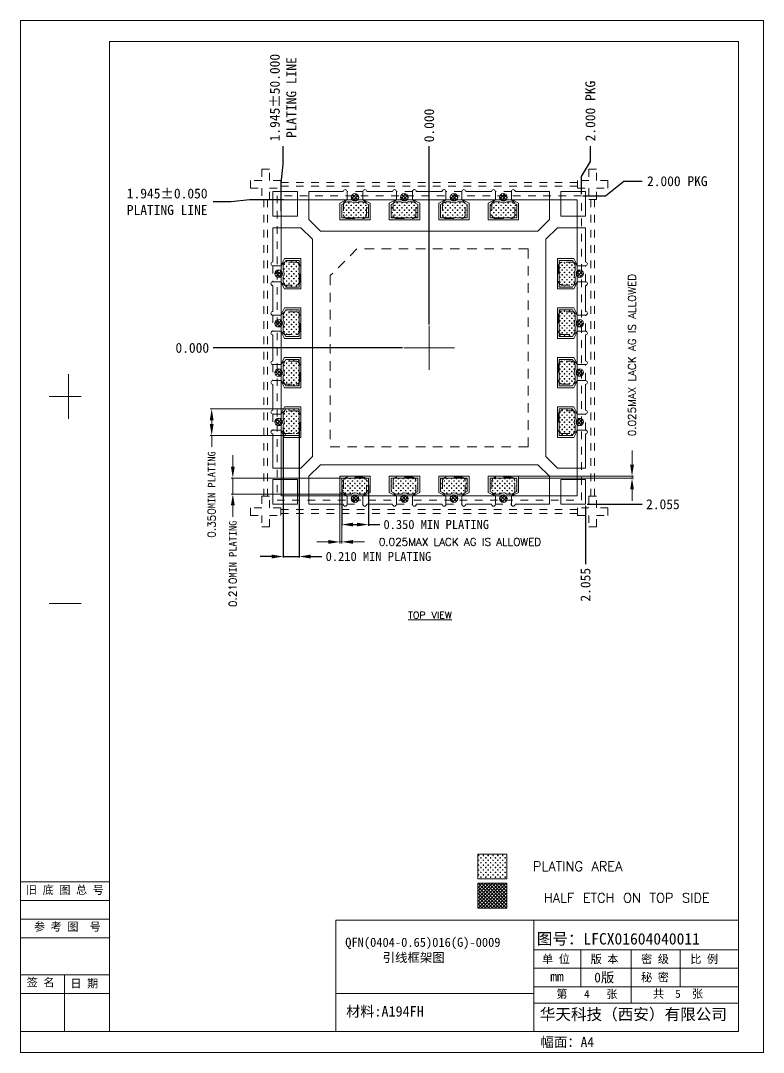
# Model space of a CAD drawing. Header units: millimetres. Extents: x 1670 to 1951, y 501 to 745.
# Drawn here: x 1891.72 to 1901.49, y 721.79 to 735.35 of the extents above; entities that cross this region are included whole.
import ezdxf
from ezdxf.enums import TextEntityAlignment as Align

# ---------------------------------------------------------------- set-up
doc = ezdxf.new("R2010")
doc.units = ezdxf.units.MM
for name, pattern in [('CENTER', [2, 1.25, -0.25, 0.25, -0.25]), ('DASHED', [0.75, 0.5, -0.25]), ('HIDDEN', [0.375, 0.25, -0.125])]:
    doc.linetypes.add(name, pattern=pattern)
doc.layers.get('Defpoints').update_dxf_attribs({"lineweight": 18})
for name, color, linetype, lineweight in [('1', 7, 'Continuous', 18), ('1D', 4, 'Continuous', 18), ('DIM', 4, 'Continuous', 18), ('Pkg', 2, 'DASHED', 9)]:
    doc.layers.add(name, color=color, linetype=linetype, lineweight=lineweight)
for name, color, linetype in [('HALF ETCH ON TOP SIDE', 6, 'Continuous'), ('PLATING', 3, 'Continuous'), ('中心线', 1, 'CENTER'), ('标注', 4, 'Continuous'), ('標注', 4, 'Continuous')]:
    doc.layers.add(name, color=color, linetype=linetype)
doc.styles.add('SIMPLEX', font='simplex.shx', dxfattribs={"bigfont": 'gbcbig.shx'})
doc.styles.get("Standard").update_dxf_attribs({"font": 'txt', "bigfont": 'gbcbig.shx'})
doc.styles.add('宋体', font='')
doc.styles.get('宋体').set_extended_font_data('宋体')
doc.dimstyles.new('3D', dxfattribs={"dimtxt": 0.075, "dimasz": 0.05, "dimexe": 0.02, "dimexo": 0.02, "dimgap": 0.02, "dimtad": 0, "dimdec": 3, "dimzin": 1, "dimdsep": 46, "dimtxsty": 'SIMPLEX', "dimcen": 0.05, "dimclrd": 256, "dimclre": 256, "dimclrt": 256, "dimadec": 0, "dimazin": 1, "dimtm": 1.25, "dimtfac": 1, "dimtdec": 3, "dimtofl": 0, "dimtmove": 0, "dimatfit": 3, "dimfxl": 1, "dimtolj": 1, "dimtzin": 0, "dimlwd": -1, "dimlwe": -1, "dimarcsym": 0})
doc.dimstyles.new('ISO-25', dxfattribs={"dimtxt": 2.5, "dimasz": 2.5, "dimexe": 1.25, "dimexo": 0.625, "dimtad": 1, "dimtxsty": 'Standard', "dimcen": 2.5, "dimadec": 0, "dimazin": 0, "dimtfac": 1, "dimtmove": 0, "dimatfit": 3, "dimfxl": 1, "dimarcsym": 0})
doc.dimstyles.new('tapp', dxfattribs={"dimtxt": 1.15, "dimasz": 1.75, "dimexe": 0.5, "dimexo": 0.5, "dimgap": 0.2, "dimtad": 0, "dimdec": 3, "dimzin": 0, "dimdsep": 46, "dimtxsty": 'SIMPLEX', "dimcen": 0, "dimdle": 3.5, "dimclrd": 256, "dimclre": 256, "dimclrt": 256, "dimazin": 0, "dimtfac": 0.6, "dimtdec": 3, "dimtofl": 0, "dimtmove": 0, "dimatfit": 3, "dimfxl": 1, "dimtolj": 1, "dimtzin": 0, "dimarcsym": 0})

# ---------------------------------------------------------------- blocks, each defined once
blk = doc.blocks.new('*D157')
at = {"layer": 'Defpoints', "color": 0, "transparency": 16777216}
for p in [(1899.893, 733.235), (1899.094, 733.045), (1897.094, 731.045)]:
    blk.add_point(p, dxfattribs=at)
at = {"layer": '标注', "lineweight": -2, "transparency": 16777216}
for p, q in [((1899.413, 733.045), (1899.653, 733.235)), ((1899.653, 733.235), (1899.893, 733.235)), ((1899.114, 733.045), (1899.413, 733.045))]:
    blk.add_line(p, q, dxfattribs=at)
at = {"layer": '标注', "lineweight": 5, "transparency": 16777216, "insert": (1900.355, 733.235), "char_height": 0.13, "attachment_point": 5, "style": '宋体'}
blk.add_mtext('\\A1;2.000 PKG', dxfattribs=at)
blk = doc.blocks.new('*D158')
at = {"layer": 'Defpoints', "color": 0, "transparency": 16777216}
for p in [(1897.094, 733.695), (1897.094, 731.334), (1897.094, 731.334)]:
    blk.add_point(p, dxfattribs=at)
at = {"layer": '标注', "lineweight": -2, "transparency": 16777216}
blk.add_line((1897.094, 731.354), (1897.094, 733.695), dxfattribs=at)
at = {"layer": '标注', "lineweight": 5, "transparency": 16777216, "insert": (1897.094, 733.968), "char_height": 0.13, "attachment_point": 5, "rotation": 90, "style": '宋体'}
blk.add_mtext('\\A1;0.000', dxfattribs=at)
blk = doc.blocks.new('*D159')
at = {"layer": 'Defpoints', "color": 0, "transparency": 16777216}
for p in [(1899.213, 733.696), (1899.094, 733.045), (1897.094, 731.045)]:
    blk.add_point(p, dxfattribs=at)
at = {"layer": '标注', "lineweight": -2, "transparency": 16777216}
for p, q in [((1899.213, 733.496), (1899.213, 733.696)), ((1899.094, 733.296), (1899.213, 733.496)), ((1899.094, 733.065), (1899.094, 733.296))]:
    blk.add_line(p, q, dxfattribs=at)
at = {"layer": '标注', "lineweight": 5, "transparency": 16777216, "insert": (1899.213, 734.157), "char_height": 0.13, "attachment_point": 5, "rotation": 90, "style": '宋体'}
blk.add_mtext('\\A1;2.000 PKG', dxfattribs=at)
blk = doc.blocks.new('*D160')
at = {"layer": 'Defpoints', "color": 0, "transparency": 16777216}
for p in [(1894.253, 731.045), (1896.761, 731.045), (1897.094, 731.045)]:
    blk.add_point(p, dxfattribs=at)
at = {"layer": '标注', "lineweight": -2, "transparency": 16777216}
blk.add_line((1896.741, 731.045), (1894.253, 731.045), dxfattribs=at)
at = {"layer": '标注', "lineweight": 5, "transparency": 16777216, "insert": (1893.98, 731.045), "char_height": 0.13, "attachment_point": 5, "style": '宋体'}
blk.add_mtext('\\A1;0.000', dxfattribs=at)
blk = doc.blocks.new('*D161')
at = {"layer": 'Defpoints', "color": 0, "transparency": 16777216}
for p in [(1897.094, 731.045), (1899.149, 728.99), (1899.894, 728.99)]:
    blk.add_point(p, dxfattribs=at)
at = {"layer": '标注', "lineweight": -2, "transparency": 16777216}
blk.add_line((1899.169, 728.99), (1899.894, 728.99), dxfattribs=at)
at = {"layer": '标注', "lineweight": 5, "transparency": 16777216, "insert": (1900.166, 728.99), "char_height": 0.13, "attachment_point": 5, "style": '宋体'}
blk.add_mtext('\\A1;2.055', dxfattribs=at)
blk = doc.blocks.new('*D162')
at = {"layer": 'Defpoints', "color": 0, "transparency": 16777216}
for p in [(1897.094, 731.045), (1899.149, 728.99), (1899.149, 728.205)]:
    blk.add_point(p, dxfattribs=at)
at = {"layer": '标注', "lineweight": -2, "transparency": 16777216}
blk.add_line((1899.149, 728.97), (1899.149, 728.205), dxfattribs=at)
at = {"layer": '标注', "lineweight": 5, "transparency": 16777216, "insert": (1899.149, 727.933), "char_height": 0.13, "attachment_point": 5, "rotation": 90, "style": '宋体'}
blk.add_mtext('\\A1;2.055', dxfattribs=at)
blk = doc.blocks.new('*U150')
at = {"layer": '1', "linetype": 'Continuous', "lineweight": 5}
blk.add_lwpolyline([(-0.17, 0), (0.17, 0)], dxfattribs=at)
blk = doc.blocks.new('*U149')
at = {"layer": '1', "color": 0, "linetype": 'ByBlock', "lineweight": -2, "transparency": 16777216}
for p in [(0, 0), (0.65, 0), (1.3, 0)]:
    blk.add_blockref('*U150', p, dxfattribs=at)
blk = doc.blocks.new('*U152')
at = {"layer": '1', "linetype": 'Continuous', "lineweight": 5}
blk.add_lwpolyline([(-0.17, 0), (0.17, 0)], dxfattribs=at)
blk = doc.blocks.new('*U151')
at = {"layer": '1', "color": 0, "linetype": 'ByBlock', "lineweight": -2, "transparency": 16777216}
for p in [(0, 0), (0.65, 0), (1.3, 0)]:
    blk.add_blockref('*U152', p, dxfattribs=at)
blk = doc.blocks.new('*U154')
at = {"layer": '1', "linetype": 'Continuous', "lineweight": 5}
blk.add_lwpolyline([(-0.17, 0), (0.17, 0)], dxfattribs=at)
blk = doc.blocks.new('*U153')
at = {"layer": '1', "color": 0, "linetype": 'ByBlock', "lineweight": -2, "transparency": 16777216}
for p in [(0, 0), (0.65, 0), (1.3, 0)]:
    blk.add_blockref('*U154', p, dxfattribs=at)
blk = doc.blocks.new('*U156')
at = {"layer": '1', "linetype": 'Continuous', "lineweight": 5}
blk.add_lwpolyline([(-0.17, 0), (0.17, 0)], dxfattribs=at)
blk = doc.blocks.new('*U155')
at = {"layer": '1', "color": 0, "linetype": 'ByBlock', "lineweight": -2, "transparency": 16777216}
for p in [(0, 0), (0.65, 0), (1.3, 0)]:
    blk.add_blockref('*U156', p, dxfattribs=at)
blk = doc.blocks.new('*D163')
at = {"layer": 'Defpoints', "color": 0}
for p in [(1895.174, 733.695), (1895.149, 732.821), (1897.094, 731.334)]:
    blk.add_point(p, dxfattribs=at)
at = {"layer": '标注', "lineweight": -2}
for p, q in [((1895.174, 733.455), (1895.174, 733.695)), ((1895.149, 733.215), (1895.174, 733.455)), ((1895.149, 732.841), (1895.149, 733.215))]:
    blk.add_line(p, q, dxfattribs=at)
at = {"layer": '标注', "insert": (1895.174, 734.334), "char_height": 0.13, "attachment_point": 5, "rotation": 90, "style": '宋体'}
blk.add_mtext('\\A1;1.945%%p50.000\\P\\f宋体|b0|i0|c134|p2;PLATING LINE', dxfattribs=at)
blk = doc.blocks.new('*D164')
at = {"layer": 'Defpoints', "color": 0}
for p in [(1894.253, 732.965), (1895.199, 732.99), (1897.094, 731.045)]:
    blk.add_point(p, dxfattribs=at)
at = {"layer": '标注', "lineweight": -2}
for p, q in [((1894.493, 732.965), (1894.253, 732.965)), ((1894.733, 732.99), (1894.493, 732.965)), ((1895.179, 732.99), (1894.733, 732.99))]:
    blk.add_line(p, q, dxfattribs=at)
at = {"layer": '标注', "insert": (1893.65, 732.965), "char_height": 0.13, "attachment_point": 5, "style": '宋体'}
blk.add_mtext('\\A1;1.945%%p0.050\\PPLATING LINE', dxfattribs=at)
blk = doc.blocks.new('*D165')
at = {"layer": 'Defpoints', "color": 0, "transparency": 16777216}
for p in [(1895.174, 729.978), (1895.384, 729.978), (1895.384, 728.304)]:
    blk.add_point(p, dxfattribs=at)
at = {"layer": '标注', "color": 0, "lineweight": -2, "transparency": 16777216}
for p, q in [((1895.174, 729.963), (1895.174, 728.289)), ((1895.384, 729.963), (1895.384, 728.289)), ((1895.024, 728.304), (1894.874, 728.304)), ((1895.174, 728.304), (1895.384, 728.304)), ((1895.534, 728.304), (1895.684, 728.304))]:
    blk.add_line(p, q, dxfattribs=at)
at = {"layer": '标注', "color": 0, "transparency": 16777216}
for points in [[(1895.024, 728.279), (1895.024, 728.329), (1895.174, 728.304)], [(1895.534, 728.329), (1895.534, 728.279), (1895.384, 728.304)]]:
    blk.add_solid(points, dxfattribs=at)
at = {"layer": '标注', "color": 0, "lineweight": 5, "transparency": 16777216, "insert": (1896.427, 728.304), "char_height": 0.12, "attachment_point": 5, "style": '宋体'}
blk.add_mtext('0.210 MIN PLATING', dxfattribs=at)
blk = doc.blocks.new('*D166')
at = {"layer": 'Defpoints', "color": 0, "transparency": 16777216}
for p in [(1895.994, 729.335), (1894.513, 729.125), (1896.024, 729.125)]:
    blk.add_point(p, dxfattribs=at)
at = {"layer": '標注', "lineweight": 13, "transparency": 16777216}
for p, q in [((1894.513, 729.485), (1894.513, 729.635)), ((1895.974, 729.335), (1894.493, 729.335)), ((1894.513, 729.335), (1894.513, 729.125)), ((1896.004, 729.125), (1894.493, 729.125)), ((1894.513, 728.975), (1894.513, 728.825))]:
    blk.add_line(p, q, dxfattribs=at)
at = {"layer": '標注', "transparency": 16777216}
for points in [[(1894.488, 729.485), (1894.538, 729.485), (1894.513, 729.335)], [(1894.538, 728.975), (1894.488, 728.975), (1894.513, 729.125)]]:
    blk.add_solid(points, dxfattribs=at)
at = {"layer": '標注', "lineweight": 5, "transparency": 16777216, "insert": (1894.513, 728.208), "char_height": 0.1, "attachment_point": 5, "rotation": 90, "style": 'SIMPLEX'}
blk.add_mtext('\\A1;0.210{\\f宋体|b0|i0|c134|p2;MIN PLATING}', dxfattribs=at)
blk = doc.blocks.new('*D167')
at = {"layer": 'Defpoints', "color": 0, "transparency": 16777216}
for p in [(1898.219, 729.36), (1898.244, 729.335), (1899.76, 729.335)]:
    blk.add_point(p, dxfattribs=at)
at = {"layer": '標注', "lineweight": 13, "transparency": 16777216}
for p, q in [((1899.76, 729.51), (1899.76, 729.695)), ((1898.239, 729.36), (1899.78, 729.36)), ((1898.264, 729.335), (1899.78, 729.335)), ((1899.76, 729.36), (1899.76, 729.335)), ((1899.76, 729.185), (1899.76, 729.035))]:
    blk.add_line(p, q, dxfattribs=at)
at = {"layer": '標注', "transparency": 16777216}
for points in [[(1899.735, 729.51), (1899.785, 729.51), (1899.76, 729.36)], [(1899.785, 729.185), (1899.735, 729.185), (1899.76, 729.335)]]:
    blk.add_solid(points, dxfattribs=at)
at = {"layer": '標注', "lineweight": 5, "transparency": 16777216, "insert": (1899.76, 730.951), "char_height": 0.1, "attachment_point": 5, "rotation": 90, "style": 'SIMPLEX'}
blk.add_mtext('\\A1;0.025\\Fsimplex.shx,gbcbig.shx;MAX LACK AG IS ALLOWED', dxfattribs=at)
blk = doc.blocks.new('*D168')
at = {"layer": 'Defpoints', "color": 0, "transparency": 16777216}
for p in [(1895.919, 729.355), (1895.944, 729.175), (1895.944, 728.496)]:
    blk.add_point(p, dxfattribs=at)
at = {"layer": '標注', "lineweight": 13, "transparency": 16777216}
for p, q in [((1895.919, 729.335), (1895.919, 728.476)), ((1895.944, 729.155), (1895.944, 728.476)), ((1895.769, 728.496), (1895.619, 728.496)), ((1895.919, 728.496), (1895.944, 728.496)), ((1896.094, 728.496), (1896.244, 728.496))]:
    blk.add_line(p, q, dxfattribs=at)
at = {"layer": '標注', "transparency": 16777216}
for points in [[(1895.769, 728.471), (1895.769, 728.521), (1895.919, 728.496)], [(1896.094, 728.521), (1896.094, 728.471), (1895.944, 728.496)]]:
    blk.add_solid(points, dxfattribs=at)
at = {"layer": '標注', "lineweight": 5, "transparency": 16777216, "insert": (1897.499, 728.496), "char_height": 0.1, "attachment_point": 5, "style": 'SIMPLEX'}
blk.add_mtext('\\A1;0.025MAX LACK AG IS ALLOWED', dxfattribs=at)
blk = doc.blocks.new('*D170')
at = {"layer": 'Defpoints', "color": 0, "transparency": 16777216}
for p in [(1895.944, 729.255), (1896.294, 729.255), (1896.294, 728.724)]:
    blk.add_point(p, dxfattribs=at)
at = {"layer": '标注', "color": 0, "lineweight": -2, "transparency": 16777216}
for p, q in [((1895.944, 729.24), (1895.944, 728.709)), ((1896.294, 729.24), (1896.294, 728.709)), ((1896.094, 728.724), (1896.144, 728.724)), ((1896.294, 728.724), (1896.444, 728.724))]:
    blk.add_line(p, q, dxfattribs=at)
at = {"layer": '标注', "color": 0, "transparency": 16777216}
for points in [[(1896.094, 728.749), (1896.094, 728.699), (1895.944, 728.724)], [(1896.144, 728.699), (1896.144, 728.749), (1896.294, 728.724)]]:
    blk.add_solid(points, dxfattribs=at)
at = {"layer": '标注', "color": 0, "lineweight": 5, "transparency": 16777216, "insert": (1897.187, 728.724), "char_height": 0.12, "attachment_point": 5, "style": '宋体'}
blk.add_mtext('0.350 MIN PLATING', dxfattribs=at)
blk = doc.blocks.new('*U174')
at = {"layer": 'PLATING', "linetype": 'ByBlock', "lineweight": 0}
h = blk.add_hatch(dxfattribs=at)
h.set_pattern_fill('CROSS', color=3, scale=0.005)
h.set_pattern_definition([(0, (-12.31825, 1.173537), (0.03175, 0.03175), [0.015875, -0.047625]), (90, (-12.310312, 1.1656), (-0.03175, 0.03175), [0.015875, -0.047625])])
h.paths.add_polyline_path([(-0.175, 0.105), (-0.175, -0.07), (-0.108, -0.105), (-0.045, -0.105, -0.333333), (0.045, -0.105), (0.108, -0.105), (0.175, -0.07), (0.175, 0.105)])
at = {"layer": 'PLATING', "linetype": 'Continuous', "lineweight": 5}
for p, q in [((-0.175, 0.105), (-0.175, -0.07)), ((0.175, 0.105), (-0.175, 0.105)), ((0.175, -0.07), (0.175, 0.105)), ((-0.175, -0.07), (-0.108, -0.105)), ((-0.108, -0.105), (-0.045, -0.105)), ((0.045, -0.105), (0.108, -0.105)), ((0.108, -0.105), (0.175, -0.07))]:
    blk.add_line(p, q, dxfattribs=at)
blk.add_arc((0, -0.165), 0.075, 53.1301, 126.8699, dxfattribs=at)
blk = doc.blocks.new('*U173')
at = {"layer": '1', "color": 0, "linetype": 'ByBlock', "lineweight": -2, "transparency": 16777216}
for p in [(0, 0), (0.65, 0), (1.3, 0), (1.95, 0)]:
    blk.add_blockref('*U174', p, dxfattribs=at)
blk = doc.blocks.new('*U172')
at = {"layer": '1'}
blk.add_blockref('*U173', (-0.975, 0), dxfattribs=at)
blk = doc.blocks.new('*U175')
at = {"layer": 'PLATING', "color": 0, "linetype": 'ByBlock', "lineweight": -2, "transparency": 16777216}
for p, rotation in [((1897.094, 732.86), 180), ((1895.279, 731.045), 269.9999999999999), ((1898.909, 731.045), 90)]:
    blk.add_blockref('*U172', p, dxfattribs=dict(at, rotation=rotation))
blk.add_blockref('*U172', (1897.094, 729.23), dxfattribs=at)
blk = doc.blocks.new('*U183')
at = {"layer": '1D', "color": 4, "linetype": 'HIDDEN', "lineweight": 5, "ltscale": 0.3}
for p, q in [((-0.105, 0.125), (-0.15, 0.075)), ((0.105, 0.125), (0.15, 0.075))]:
    blk.add_line(p, q, dxfattribs=at)
at = {"layer": '1D', "color": 4, "linetype": 'DASHED', "lineweight": 5, "ltscale": 0.08}
for p, q in [((-0.15, 0.075), (-0.15, -0.075)), ((0.15, -0.075), (0.15, 0.075)), ((-0.1, -0.125), (0.1, -0.125))]:
    blk.add_line(p, q, dxfattribs=at)
for centre, start, end in [((-0.1, -0.075), 180, 270), ((0.1, -0.075), 270, 0)]:
    blk.add_arc(centre, 0.05, start, end, dxfattribs=at)
blk = doc.blocks.new('*U182')
at = {"layer": '1', "color": 0, "linetype": 'ByBlock', "lineweight": -2, "transparency": 16777216}
for p in [(0, 0), (0.65, 0), (1.3, 0), (1.95, 0)]:
    blk.add_blockref('*U183', p, dxfattribs=at)
blk = doc.blocks.new('*U181')
at = {"layer": '1'}
blk.add_blockref('*U182', (-0.975, 0), dxfattribs=at)
blk = doc.blocks.new('*U180')
at = {"layer": '1', "color": 0, "linetype": 'ByBlock', "lineweight": -2, "transparency": 16777216}
blk.add_blockref('*U181', (1883.702, 732.831), dxfattribs=at)
for p, rotation in [((1881.877, 731.006), 90), ((1885.527, 731.006), 270), ((1883.702, 729.181), 180)]:
    blk.add_blockref('*U181', p, dxfattribs=dict(at, rotation=rotation))
blk = doc.blocks.new('*D213')
at = {"layer": 'Defpoints', "color": 0, "transparency": 16777216}
for p in [(1895.307, 730.245), (1894.235, 729.895), (1895.296, 729.895)]:
    blk.add_point(p, dxfattribs=at)
at = {"layer": '標注', "lineweight": 13, "transparency": 16777216}
for p, q in [((1895.287, 730.245), (1894.215, 730.245)), ((1894.235, 730.095), (1894.235, 730.045)), ((1895.276, 729.895), (1894.215, 729.895)), ((1894.235, 729.895), (1894.235, 729.745))]:
    blk.add_line(p, q, dxfattribs=at)
at = {"layer": '標注', "transparency": 16777216}
for points in [[(1894.26, 730.095), (1894.21, 730.095), (1894.235, 730.245)], [(1894.21, 730.045), (1894.26, 730.045), (1894.235, 729.895)]]:
    blk.add_solid(points, dxfattribs=at)
at = {"layer": '標注', "lineweight": 5, "transparency": 16777216, "insert": (1894.235, 729.119), "char_height": 0.1, "attachment_point": 5, "rotation": 90, "style": 'SIMPLEX'}
blk.add_mtext('\\A1;0.350{\\f宋体|b0|i0|c134|p2;MIN PLATING}', dxfattribs=at)

msp = doc.modelspace()

# ---------------------------------------------------------------- hatches: boundary and pattern name
at = {"layer": 'HALF ETCH ON TOP SIDE', "lineweight": 5}
h = msp.add_hatch(dxfattribs=at)
h.set_pattern_fill('ANSI37', color=6, scale=0.01, angle=90, style=0)
h.set_pattern_definition([(135, (1896.44236, 731.220443), (-0.02245064, -0.02245064), []), (225, (1896.44236, 731.220443), (0.02245064, -0.02245064), [])])
h.paths.add_polyline_path([(1896.1646, 733.045, -1.2302604), (1896.0688, 733.025, -0.1032437), (1896.0729, 733.045)])
h.paths.add_polyline_path([(1896.1646, 733.045), (1896.0729, 733.045, -0.6546537)])
h = msp.add_hatch(dxfattribs=at)
h.set_pattern_fill('ANSI37', color=6, scale=0.01, angle=90, style=0)
h.set_pattern_definition([(135, (1897.09236, 731.220443), (-0.02245064, -0.02245064), []), (225, (1897.09236, 731.220443), (0.02245064, -0.02245064), [])])
h.paths.add_polyline_path([(1896.8146, 733.045, -1.2302604), (1896.7188, 733.025, -0.1032437), (1896.7229, 733.045)])
h.paths.add_polyline_path([(1896.8146, 733.045), (1896.7229, 733.045, -0.6546537)])
h = msp.add_hatch(dxfattribs=at)
h.set_pattern_fill('ANSI37', color=6, scale=0.01, angle=90, style=0)
h.set_pattern_definition([(135, (1897.74236, 731.220443), (-0.02245064, -0.02245064), []), (225, (1897.74236, 731.220443), (0.02245064, -0.02245064), [])])
h.paths.add_polyline_path([(1897.4646, 733.045, -1.2302604), (1897.3688, 733.025, -0.1032437), (1897.3729, 733.045)])
h.paths.add_polyline_path([(1897.4646, 733.045), (1897.3729, 733.045, -0.6546537)])
h = msp.add_hatch(dxfattribs=at)
h.set_pattern_fill('ANSI37', color=6, scale=0.01, angle=90, style=0)
h.set_pattern_definition([(135, (1898.39236, 731.220443), (-0.02245064, -0.02245064), []), (225, (1898.39236, 731.220443), (0.02245064, -0.02245064), [])])
h.paths.add_polyline_path([(1898.1146, 733.045, -1.2302604), (1898.0188, 733.025, -0.1032437), (1898.0229, 733.045)])
h.paths.add_polyline_path([(1898.1146, 733.045), (1898.0229, 733.045, -0.6546537)])
h = msp.add_hatch(dxfattribs=at)
h.set_pattern_fill('ANSI37', color=6, scale=0.01, angle=180, style=0)
h.set_pattern_definition([(225, (1896.91833, 732.343618), (0.02245064, -0.02245064), []), (315, (1896.91833, 732.343618), (0.02245064, 0.02245064), [])])
h.paths.add_polyline_path([(1895.0938, 732.0658, -1.2302604), (1895.1138, 731.97, -0.1032437), (1895.0938, 731.9742)])
h.paths.add_polyline_path([(1895.0938, 732.0658), (1895.0938, 731.9742, -0.6546537)])
h = msp.add_hatch(dxfattribs=at)
h.set_pattern_fill('ANSI37', color=6, scale=0.01, angle=360, style=0)
h.set_pattern_definition([(45, (1897.269185, 731.696415), (-0.02245064, 0.02245064), []), (135, (1897.269185, 731.696415), (-0.02245064, -0.02245064), [])])
h.paths.add_polyline_path([(1899.0938, 731.9742, -1.2302604), (1899.0738, 732.07, -0.1032437), (1899.0938, 732.0658)])
h.paths.add_polyline_path([(1899.0938, 731.9742), (1899.0938, 732.0658, -0.6546537)])
h = msp.add_hatch(dxfattribs=at)
h.set_pattern_fill('ANSI37', color=6, scale=0.01, angle=180, style=0)
h.set_pattern_definition([(225, (1896.91833, 731.693618), (0.02245064, -0.02245064), []), (315, (1896.91833, 731.693618), (0.02245064, 0.02245064), [])])
h.paths.add_polyline_path([(1895.0938, 731.4158, -1.2302604), (1895.1138, 731.32, -0.1032437), (1895.0938, 731.3242)])
h.paths.add_polyline_path([(1895.0938, 731.4158), (1895.0938, 731.3242, -0.6546537)])
h = msp.add_hatch(dxfattribs=at)
h.set_pattern_fill('ANSI37', color=6, scale=0.01, angle=360, style=0)
h.set_pattern_definition([(45, (1897.269185, 731.046415), (-0.02245064, 0.02245064), []), (135, (1897.269185, 731.046415), (-0.02245064, -0.02245064), [])])
h.paths.add_polyline_path([(1899.0938, 731.3242, -1.2302604), (1899.0738, 731.42, -0.1032437), (1899.0938, 731.4158)])
h.paths.add_polyline_path([(1899.0938, 731.3242), (1899.0938, 731.4158, -0.6546537)])
h = msp.add_hatch(dxfattribs=at)
h.set_pattern_fill('ANSI37', color=6, scale=0.01, angle=180, style=0)
h.set_pattern_definition([(225, (1896.91833, 731.043618), (0.02245064, -0.02245064), []), (315, (1896.91833, 731.043618), (0.02245064, 0.02245064), [])])
h.paths.add_polyline_path([(1895.0938, 730.7658, -1.2302604), (1895.1138, 730.67, -0.1032437), (1895.0938, 730.6742)])
h.paths.add_polyline_path([(1895.0938, 730.7658), (1895.0938, 730.6742, -0.6546537)])
h = msp.add_hatch(dxfattribs=at)
h.set_pattern_fill('ANSI37', color=6, scale=0.01, angle=360, style=0)
h.set_pattern_definition([(45, (1897.269185, 730.396415), (-0.02245064, 0.02245064), []), (135, (1897.269185, 730.396415), (-0.02245064, -0.02245064), [])])
h.paths.add_polyline_path([(1899.0938, 730.6742, -1.2302604), (1899.0738, 730.77, -0.1032437), (1899.0938, 730.7658)])
h.paths.add_polyline_path([(1899.0938, 730.6742), (1899.0938, 730.7658, -0.6546537)])
h = msp.add_hatch(dxfattribs=at)
h.set_pattern_fill('ANSI37', color=6, scale=0.01, angle=180, style=0)
h.set_pattern_definition([(225, (1896.91833, 730.393618), (0.02245064, -0.02245064), []), (315, (1896.91833, 730.393618), (0.02245064, 0.02245064), [])])
h.paths.add_polyline_path([(1895.0938, 730.1158, -1.2302604), (1895.1138, 730.02, -0.1032437), (1895.0938, 730.0242)])
h.paths.add_polyline_path([(1895.0938, 730.1158), (1895.0938, 730.0242, -0.6546537)])
h = msp.add_hatch(dxfattribs=at)
h.set_pattern_fill('ANSI37', color=6, scale=0.01, angle=360, style=0)
h.set_pattern_definition([(45, (1897.269185, 729.746415), (-0.02245064, 0.02245064), []), (135, (1897.269185, 729.746415), (-0.02245064, -0.02245064), [])])
h.paths.add_polyline_path([(1899.0938, 730.0242, -1.2302604), (1899.0738, 730.12, -0.1032437), (1899.0938, 730.1158)])
h.paths.add_polyline_path([(1899.0938, 730.0242), (1899.0938, 730.1158, -0.6546537)])
h = msp.add_hatch(dxfattribs=at)
h.set_pattern_fill('ANSI37', color=6, scale=0.01, angle=270, style=0)
h.set_pattern_definition([(315, (1895.795157, 730.86959), (0.02245064, 0.02245064), []), (45, (1895.795157, 730.86959), (-0.02245064, 0.02245064), [])])
h.paths.add_polyline_path([(1896.0729, 729.045, -1.2302604), (1896.1688, 729.065, -0.1032437), (1896.1646, 729.045)])
h.paths.add_polyline_path([(1896.0729, 729.045), (1896.1646, 729.045, -0.6546537)])
h = msp.add_hatch(dxfattribs=at)
h.set_pattern_fill('ANSI37', color=6, scale=0.01, angle=270, style=0)
h.set_pattern_definition([(315, (1896.445157, 730.86959), (0.02245064, 0.02245064), []), (45, (1896.445157, 730.86959), (-0.02245064, 0.02245064), [])])
h.paths.add_polyline_path([(1896.7229, 729.045, -1.2302604), (1896.8188, 729.065, -0.1032437), (1896.8146, 729.045)])
h.paths.add_polyline_path([(1896.7229, 729.045), (1896.8146, 729.045, -0.6546537)])
h = msp.add_hatch(dxfattribs=at)
h.set_pattern_fill('ANSI37', color=6, scale=0.01, angle=270, style=0)
h.set_pattern_definition([(315, (1897.095157, 730.86959), (0.02245064, 0.02245064), []), (45, (1897.095157, 730.86959), (-0.02245064, 0.02245064), [])])
h.paths.add_polyline_path([(1897.3729, 729.045, -1.2302604), (1897.4688, 729.065, -0.1032437), (1897.4646, 729.045)])
h.paths.add_polyline_path([(1897.3729, 729.045), (1897.4646, 729.045, -0.6546537)])
h = msp.add_hatch(dxfattribs=at)
h.set_pattern_fill('ANSI37', color=6, scale=0.01, angle=270, style=0)
h.set_pattern_definition([(315, (1897.745157, 730.86959), (0.02245064, 0.02245064), []), (45, (1897.745157, 730.86959), (-0.02245064, 0.02245064), [])])
h.paths.add_polyline_path([(1898.0229, 729.045, -1.2302604), (1898.1188, 729.065, -0.1032437), (1898.1146, 729.045)])
h.paths.add_polyline_path([(1898.0229, 729.045), (1898.1146, 729.045, -0.6546537)])
at = {"layer": 'HALF ETCH ON TOP SIDE', "lineweight": 5, "ltscale": 3}
h = msp.add_hatch(dxfattribs=at)
h.set_pattern_fill('ANSI37', color=6, scale=0.01, angle=270, style=0)
h.set_pattern_definition([(315, (1883.80051, 730.403553), (0.02245064, 0.02245064), []), (405, (1883.80051, 730.403553), (-0.02245064, 0.02245064), [])])
h.paths.add_polyline_path([(1898.116, 724.0097), (1897.733, 724.0097), (1897.733, 723.6842), (1898.116, 723.6842)])
at = {"layer": 'PLATING', "linetype": 'ByBlock', "lineweight": 0}
h = msp.add_hatch(dxfattribs=at)
h.set_pattern_fill('CROSS', color=3, scale=0.005)
h.set_pattern_definition([(0, (781.023557, 822.927805), (0.03175, 0.03175), [0.015875, -0.047625]), (90, (781.031494, 822.919868), (-0.03175, 0.03175), [0.015875, -0.047625])])
h.paths.add_polyline_path([(1898.116, 724.3924), (1897.733, 724.3924), (1897.733, 724.0669), (1898.116, 724.0669)])

# ---------------------------------------------------------------- linework, layer by layer
at = {"color": 7, "lineweight": 5}
for p, q in [((1892.3521, 730.7008), (1892.3521, 730.1151)), ((1892.1007, 730.4079), (1892.5197, 730.4079)), ((1892.1007, 727.6882), (1892.5197, 727.6882)), ((1892.8904, 724.0279), (1891.7236, 724.0279)), ((1892.8904, 723.7835), (1891.7236, 723.7835)), ((1892.8904, 723.5392), (1891.7236, 723.5392)), ((1895.8659, 722.0617), (1895.8659, 723.5269)), ((1895.8659, 723.5269), (1901.1615, 723.5269)), ((1898.4694, 723.5269), (1898.4694, 722.0617)), ((1892.8904, 723.2949), (1891.7236, 723.2949)), ((1892.8964, 723.3077), (1892.8964, 723.3004)), ((1898.4694, 723.1348), (1901.1615, 723.1348)), ((1899.0853, 723.1299), (1899.0853, 722.6479)), ((1899.7483, 723.1299), (1899.7483, 722.4335)), ((1900.3941, 723.1299), (1900.3941, 722.6479)), ((1898.4694, 722.8952), (1901.1615, 722.8952)), ((1891.7236, 722.8067), (1892.8904, 722.8063)), ((1892.3007, 722.8067), (1892.3007, 722.0667)), ((1892.3007, 722.0667), (1892.3007, 722.7995)), ((1898.4694, 722.6479), (1901.1615, 722.6479)), ((1892.8904, 722.5615), (1891.7236, 722.5615)), ((1898.4694, 722.5615), (1895.8659, 722.5615)), ((1898.4694, 722.4335), (1901.1615, 722.4335)), ((1892.8896, 722.0609), (1891.7269, 722.0609))]:
    msp.add_line(p, q, dxfattribs=at)
for points in [[(1891.7236, 735.3456), (1901.4865, 735.3456), (1901.4865, 721.7885), (1891.7236, 721.7885)], [(1892.8904, 735.0707), (1901.1615, 735.0707), (1901.1615, 722.0617), (1892.8904, 722.0617)]]:
    msp.add_lwpolyline(points, close=True, dxfattribs=at)
at = {"layer": '1', "linetype": 'Continuous', "lineweight": 5}
for p, q in [((1895.3638, 732.775), (1895.3638, 733.1)), ((1895.5138, 732.7311), (1895.5138, 733.1)), ((1896.0138, 733.1), (1896.0138, 732.995)), ((1896.2238, 733.1), (1896.2238, 732.995)), ((1896.6638, 733.1), (1896.6638, 732.995)), ((1896.8738, 733.1), (1896.8738, 732.995)), ((1897.3138, 733.1), (1897.3138, 732.995)), ((1897.5238, 733.1), (1897.5238, 732.995)), ((1897.9638, 733.1), (1897.9638, 732.995)), ((1898.1738, 733.1), (1898.1738, 732.995)), ((1898.6738, 732.7311), (1898.6738, 733.1)), ((1898.8238, 732.775), (1898.8238, 733.1)), ((1896.0138, 732.995), (1895.9188, 732.945)), ((1895.9188, 732.945), (1895.9188, 732.73)), ((1896.3188, 732.945), (1896.2238, 732.995)), ((1896.3188, 732.73), (1896.3188, 732.945)), ((1896.6638, 732.995), (1896.5688, 732.945)), ((1896.5688, 732.945), (1896.5688, 732.73)), ((1896.9688, 732.945), (1896.8738, 732.995)), ((1896.9688, 732.73), (1896.9688, 732.945)), ((1897.3138, 732.995), (1897.2188, 732.945)), ((1897.2188, 732.945), (1897.2188, 732.73)), ((1897.6188, 732.945), (1897.5238, 732.995)), ((1897.6188, 732.73), (1897.6188, 732.945)), ((1897.9638, 732.995), (1897.8688, 732.945)), ((1897.8688, 732.945), (1897.8688, 732.73)), ((1898.2688, 732.945), (1898.1738, 732.995)), ((1898.2688, 732.73), (1898.2688, 732.945)), ((1895.3638, 732.775), (1895.0388, 732.775)), ((1898.8238, 732.775), (1899.1488, 732.775)), ((1895.6648, 732.58), (1895.5138, 732.7311)), ((1896.3188, 732.73), (1895.9188, 732.73)), ((1896.9688, 732.73), (1896.5688, 732.73)), ((1897.6188, 732.73), (1897.2188, 732.73)), ((1898.2688, 732.73), (1897.8688, 732.73)), ((1898.5227, 732.58), (1898.6738, 732.7311)), ((1895.4077, 732.625), (1895.0388, 732.625)), ((1895.5588, 732.474), (1895.4077, 732.625)), ((1898.5227, 732.58), (1895.6648, 732.58)), ((1898.6288, 732.474), (1898.7798, 732.625)), ((1898.7798, 732.625), (1899.1488, 732.625)), ((1895.5588, 732.474), (1895.5588, 729.6161)), ((1898.6288, 729.6161), (1898.6288, 732.474)), ((1895.1938, 732.22), (1895.1438, 732.125)), ((1895.4088, 732.22), (1895.1938, 732.22)), ((1895.4088, 732.22), (1895.4088, 731.82)), ((1898.9938, 732.22), (1898.7788, 732.22)), ((1898.7788, 731.82), (1898.7788, 732.22)), ((1899.0438, 732.125), (1898.9938, 732.22)), ((1895.0388, 732.125), (1895.1438, 732.125)), ((1899.1488, 732.125), (1899.0438, 732.125)), ((1895.0388, 731.915), (1895.1438, 731.915)), ((1895.1438, 731.915), (1895.1938, 731.82)), ((1895.1938, 731.82), (1895.4088, 731.82)), ((1898.7788, 731.82), (1898.9938, 731.82)), ((1898.9938, 731.82), (1899.0438, 731.915)), ((1899.1488, 731.915), (1899.0438, 731.915)), ((1895.1938, 731.57), (1895.1438, 731.475)), ((1895.4088, 731.57), (1895.1938, 731.57)), ((1895.4088, 731.57), (1895.4088, 731.17)), ((1898.9938, 731.57), (1898.7788, 731.57)), ((1898.7788, 731.17), (1898.7788, 731.57)), ((1899.0438, 731.475), (1898.9938, 731.57)), ((1895.0388, 731.475), (1895.1438, 731.475)), ((1899.1488, 731.475), (1899.0438, 731.475)), ((1895.0388, 731.265), (1895.1438, 731.265)), ((1895.1438, 731.265), (1895.1938, 731.17)), ((1895.1938, 731.17), (1895.4088, 731.17)), ((1898.7788, 731.17), (1898.9938, 731.17)), ((1898.9938, 731.17), (1899.0438, 731.265)), ((1899.1488, 731.265), (1899.0438, 731.265)), ((1895.1938, 730.92), (1895.1438, 730.825)), ((1895.4088, 730.92), (1895.1938, 730.92)), ((1895.4088, 730.92), (1895.4088, 730.52)), ((1898.9938, 730.92), (1898.7788, 730.92)), ((1898.7788, 730.52), (1898.7788, 730.92)), ((1899.0438, 730.825), (1898.9938, 730.92)), ((1895.0388, 730.825), (1895.1438, 730.825)), ((1899.1488, 730.825), (1899.0438, 730.825)), ((1895.0388, 730.615), (1895.1438, 730.615)), ((1895.1438, 730.615), (1895.1938, 730.52)), ((1898.9938, 730.52), (1899.0438, 730.615)), ((1899.1488, 730.615), (1899.0438, 730.615)), ((1895.1938, 730.52), (1895.4088, 730.52)), ((1898.7788, 730.52), (1898.9938, 730.52)), ((1895.1938, 730.27), (1895.1438, 730.175)), ((1895.4088, 730.27), (1895.1938, 730.27)), ((1895.4088, 730.27), (1895.4088, 729.87)), ((1898.9938, 730.27), (1898.7788, 730.27)), ((1898.7788, 729.87), (1898.7788, 730.27)), ((1899.0438, 730.175), (1898.9938, 730.27)), ((1895.0388, 730.175), (1895.1438, 730.175)), ((1899.1488, 730.175), (1899.0438, 730.175)), ((1895.0388, 729.965), (1895.1438, 729.965)), ((1895.1438, 729.965), (1895.1938, 729.87)), ((1898.9938, 729.87), (1899.0438, 729.965)), ((1899.1488, 729.965), (1899.0438, 729.965)), ((1895.1938, 729.87), (1895.4088, 729.87)), ((1898.7788, 729.87), (1898.9938, 729.87)), ((1895.5588, 729.6161), (1895.4077, 729.465)), ((1895.6648, 729.51), (1895.5138, 729.359)), ((1895.6648, 729.51), (1898.5227, 729.51)), ((1898.5227, 729.51), (1898.6738, 729.359)), ((1898.6288, 729.6161), (1898.7798, 729.465)), ((1895.4077, 729.465), (1895.0388, 729.465)), ((1898.7798, 729.465), (1899.1488, 729.465)), ((1895.3638, 729.315), (1895.0388, 729.315)), ((1895.3638, 729.315), (1895.3638, 728.99)), ((1895.5138, 729.359), (1895.5138, 728.99)), ((1895.9188, 729.36), (1895.9188, 729.145)), ((1895.9188, 729.36), (1896.3188, 729.36)), ((1896.3188, 729.145), (1896.3188, 729.36)), ((1896.5688, 729.36), (1896.5688, 729.145)), ((1896.5688, 729.36), (1896.9688, 729.36)), ((1896.9688, 729.145), (1896.9688, 729.36)), ((1897.2188, 729.36), (1897.2188, 729.145)), ((1897.2188, 729.36), (1897.6188, 729.36)), ((1897.6188, 729.145), (1897.6188, 729.36)), ((1897.8688, 729.36), (1897.8688, 729.145)), ((1897.8688, 729.36), (1898.2688, 729.36)), ((1898.2688, 729.145), (1898.2688, 729.36)), ((1898.6738, 729.359), (1898.6738, 728.99)), ((1898.8238, 729.315), (1898.8238, 728.99)), ((1898.8238, 729.315), (1899.1488, 729.315)), ((1895.9188, 729.145), (1896.0138, 729.095)), ((1896.2238, 729.095), (1896.3188, 729.145)), ((1896.5688, 729.145), (1896.6638, 729.095)), ((1896.8738, 729.095), (1896.9688, 729.145)), ((1897.2188, 729.145), (1897.3138, 729.095)), ((1897.5238, 729.095), (1897.6188, 729.145)), ((1897.8688, 729.145), (1897.9638, 729.095)), ((1898.1738, 729.095), (1898.2688, 729.145)), ((1896.0138, 728.99), (1896.0138, 729.095)), ((1896.2238, 728.99), (1896.2238, 729.095)), ((1896.6638, 728.99), (1896.6638, 729.095)), ((1896.8738, 728.99), (1896.8738, 729.095)), ((1897.3138, 728.99), (1897.3138, 729.095)), ((1897.5238, 728.99), (1897.5238, 729.095)), ((1897.9638, 728.99), (1897.9638, 729.095)), ((1898.1738, 728.99), (1898.1738, 729.095))]:
    msp.add_line(p, q, dxfattribs=at)
at = {"layer": '1', "color": 7, "lineweight": 0}
for p, q in [((1897.733, 724.3924), (1897.733, 724.0669)), ((1898.116, 724.3924), (1897.733, 724.3924)), ((1898.116, 724.0669), (1898.116, 724.3924)), ((1897.733, 724.0669), (1898.116, 724.0669)), ((1897.733, 724.0097), (1897.733, 723.6842)), ((1898.116, 724.0097), (1897.733, 724.0097)), ((1898.116, 723.6842), (1898.116, 724.0097)), ((1897.733, 723.6842), (1898.116, 723.6842))]:
    msp.add_line(p, q, dxfattribs=at)
at = {"layer": '1', "linetype": 'Continuous', "lineweight": 5}
for points in [[(1895.3638, 733.1), (1895.0388, 733.1), (1895.0388, 732.775)], [(1895.9638, 733.1), (1895.5138, 733.1)], [(1898.6738, 733.1), (1898.2238, 733.1)], [(1899.1488, 732.775), (1899.1488, 733.1), (1898.8238, 733.1)], [(1895.0388, 732.625), (1895.0388, 732.175)], [(1899.1488, 732.175), (1899.1488, 732.625)], [(1895.0388, 729.915), (1895.0388, 729.465)], [(1899.1488, 729.465), (1899.1488, 729.915)], [(1895.0388, 729.315), (1895.0388, 728.99), (1895.3638, 728.99)], [(1898.8238, 728.99), (1899.1488, 728.99), (1899.1488, 729.315)], [(1895.5138, 728.99), (1895.9638, 728.99)], [(1898.2238, 728.99), (1898.6738, 728.99)]]:
    msp.add_lwpolyline(points, dxfattribs=at)
for centre in [(1896.1188, 733.025), (1896.7688, 733.025), (1897.4188, 733.025), (1898.0688, 733.025), (1895.1138, 732.02), (1899.0738, 732.02), (1895.1138, 731.37), (1899.0738, 731.37), (1895.1138, 730.72), (1899.0738, 730.72), (1895.1138, 730.07), (1899.0738, 730.07), (1896.1188, 729.065), (1896.7688, 729.065), (1897.4188, 729.065), (1898.0688, 729.065)]:
    msp.add_circle(centre, 0.05, dxfattribs=at)
at = {"layer": '1'}
for centre, start, end in [((1895.9888, 733.1), 0, 180), ((1896.2488, 733.1), 0, 180), ((1896.6388, 733.1), 0, 180), ((1896.8988, 733.1), 0, 180), ((1897.2888, 733.1), 0, 180), ((1897.5488, 733.1), 0, 180), ((1897.9388, 733.1), 0, 180), ((1898.1988, 733.1), 0, 180), ((1895.0388, 732.15), 90, 270), ((1899.1488, 732.15), 270, 90), ((1895.0388, 731.89), 90, 270), ((1899.1488, 731.89), 270, 90), ((1895.0388, 731.5), 90, 270), ((1899.1488, 731.5), 270, 90), ((1895.0388, 731.24), 90, 270), ((1899.1488, 731.24), 270, 90), ((1895.0388, 730.85), 90, 270), ((1899.1488, 730.85), 270, 90), ((1895.0388, 730.59), 90, 270), ((1899.1488, 730.59), 270, 90), ((1895.0388, 730.2), 90, 270), ((1899.1488, 730.2), 270, 90), ((1895.0388, 729.94), 90, 270), ((1899.1488, 729.94), 270, 90), ((1895.9888, 728.99), 180, 360), ((1896.2488, 728.99), 180, 0), ((1896.6388, 728.99), 180, 360), ((1896.8988, 728.99), 180, 0), ((1897.2888, 728.99), 180, 360), ((1897.5488, 728.99), 180, 0), ((1897.9388, 728.99), 180, 360), ((1898.1988, 728.99), 180, 0)]:
    msp.add_arc(centre, 0.025, start, end, dxfattribs=at)
at = {"layer": '1D', "color": 4, "linetype": 'HIDDEN', "lineweight": 5, "ltscale": 0.3}
for p, q in [((1894.8938, 733.395), (1894.8938, 733.245)), ((1894.9938, 733.395), (1894.8938, 733.395)), ((1894.9938, 733.245), (1894.9938, 733.395)), ((1899.1938, 733.395), (1899.1938, 733.245)), ((1899.2938, 733.395), (1899.1938, 733.395)), ((1899.2938, 733.245), (1899.2938, 733.395)), ((1894.8938, 733.245), (1894.7438, 733.245)), ((1894.7438, 733.245), (1894.7438, 733.145)), ((1895.1438, 733.245), (1894.9938, 733.245)), ((1895.1438, 733.145), (1895.1438, 733.245)), ((1899.0438, 733.22), (1895.1438, 733.22)), ((1899.0438, 733.17), (1895.1438, 733.17)), ((1899.1938, 733.245), (1899.0438, 733.245)), ((1899.0438, 733.245), (1899.0438, 733.145)), ((1899.4438, 733.245), (1899.2938, 733.245)), ((1899.4438, 733.145), (1899.4438, 733.245)), ((1894.7438, 733.145), (1894.8938, 733.145)), ((1894.8938, 733.145), (1894.8938, 732.995)), ((1894.9938, 732.995), (1894.9938, 733.145)), ((1894.9938, 733.145), (1895.1438, 733.145)), ((1899.0438, 733.145), (1899.1938, 733.145)), ((1899.1938, 733.145), (1899.1938, 732.995)), ((1899.2938, 732.995), (1899.2938, 733.145)), ((1899.2938, 733.145), (1899.4438, 733.145)), ((1894.8938, 732.995), (1894.9938, 732.995)), ((1894.9188, 732.995), (1894.9188, 729.095)), ((1894.9688, 732.995), (1894.9688, 729.095)), ((1899.1938, 732.995), (1899.2938, 732.995)), ((1899.2188, 732.995), (1899.2188, 729.095)), ((1899.2688, 732.995), (1899.2688, 729.095)), ((1899.0438, 728.92), (1895.1438, 728.92)), ((1899.0438, 728.87), (1895.1438, 728.87))]:
    msp.add_line(p, q, dxfattribs=at)
for points in [[(1896.2238, 733.1), (1896.0138, 733.1)], [(1896.8738, 733.1), (1896.6638, 733.1)], [(1897.5238, 733.1), (1897.3138, 733.1)], [(1898.1738, 733.1), (1897.9638, 733.1)], [(1895.0388, 732.125), (1895.0388, 731.915)], [(1899.1488, 731.915), (1899.1488, 732.125)], [(1895.0388, 731.475), (1895.0388, 731.265)], [(1899.1488, 731.265), (1899.1488, 731.475)], [(1895.0388, 730.825), (1895.0388, 730.615)], [(1899.1488, 730.615), (1899.1488, 730.825)], [(1895.0388, 730.175), (1895.0388, 729.965)], [(1899.1488, 729.965), (1899.1488, 730.175)], [(1894.8938, 729.095), (1894.8938, 728.945), (1894.7438, 728.945), (1894.7438, 728.845), (1894.8938, 728.845), (1894.8938, 728.695), (1894.9938, 728.695), (1894.9938, 728.845), (1895.1438, 728.845), (1895.1438, 728.945), (1894.9938, 728.945), (1894.9938, 729.095), (1894.8938, 729.095)], [(1896.0138, 728.99), (1896.2238, 728.99)], [(1896.6638, 728.99), (1896.8738, 728.99)], [(1897.3138, 728.99), (1897.5238, 728.99)], [(1897.9638, 728.99), (1898.1738, 728.99)], [(1899.1938, 729.095), (1899.1938, 728.945), (1899.0438, 728.945), (1899.0438, 728.845), (1899.1938, 728.845), (1899.1938, 728.695), (1899.2938, 728.695), (1899.2938, 728.845), (1899.4438, 728.845), (1899.4438, 728.945), (1899.2938, 728.945), (1899.2938, 729.095), (1899.1938, 729.095)]]:
    msp.add_lwpolyline(points, dxfattribs=at)
at = {"layer": '1D', "color": 4, "linetype": 'DASHED', "lineweight": 5, "ltscale": 0.25}
msp.add_lwpolyline([(1898.3938, 732.345), (1896.1438, 732.345), (1895.7938, 731.995), (1895.7938, 729.745), (1898.3938, 729.745)], close=True, dxfattribs=at)
at = {"layer": 'Pkg', "color": 2, "lineweight": 5, "ltscale": 0.1}
msp.add_lwpolyline([(1895.0938, 733.045), (1895.0938, 733.045), (1895.0938, 729.045), (1899.0938, 729.045), (1899.0938, 733.045), (1895.0938, 733.045)], dxfattribs=at)
at = {"layer": 'PLATING', "color": 3, "lineweight": 5, "ltscale": 0.1}
msp.add_lwpolyline([(1895.1488, 732.99), (1895.1488, 729.1), (1899.0388, 729.1), (1899.0388, 732.99)], close=True, dxfattribs=at)
at = {"layer": '中心线', "lineweight": 5}
for p, q in [((1897.0938, 731.3343), (1897.0938, 730.7557)), ((1897.0938, 731.3343), (1897.0938, 730.7557)), ((1897.0938, 731.3343), (1897.0938, 730.7557)), ((1896.7609, 731.045), (1897.4266, 731.045)), ((1896.7609, 731.045), (1897.4266, 731.045)), ((1896.7609, 731.045), (1897.4266, 731.045))]:
    msp.add_line(p, q, dxfattribs=at)

# ---------------------------------------------------------------- block references
at = {"layer": '1'}
for name, p, rotation in [('*U153', (1897.7438, 733.1), 180), ('*U155', (1895.0388, 731.695), 270), ('*U151', (1899.1488, 730.395), 90)]:
    msp.add_blockref(name, p, dxfattribs=dict(at, rotation=rotation))
for name, p in [('*U180', (13.3915, 0.0394)), ('*U149', (1896.4438, 728.99))]:
    msp.add_blockref(name, p, dxfattribs=at)
at = {"layer": 'PLATING'}
msp.add_blockref('*U175', (0, 0), dxfattribs=at)

# ---------------------------------------------------------------- texts
at = {"color": 7, "lineweight": 5, "style": '宋体'}
for s, height, p in [('图号：LFCX01604040011', 0.15, (1898.5079, 723.2057, 0.0048)), ('单 位', 0.10737, (1898.5773, 722.9607)), ('版 本', 0.10737, (1899.2163, 722.9607)), ('密 级', 0.10737, (1899.8793, 722.9607)), ('比 例', 0.10737, (1900.5251, 722.9607)), ('mm', 0.12884, (1898.6858, 722.7227)), ('0版', 0.12884, (1899.2632, 722.7082)), ('秘 密', 0.10737, (1899.8793, 722.7211)), ('幅面：A4', 0.12884, (1898.5577, 721.8601))]:
    msp.add_text(s, height=height, dxfattribs=at).set_placement(p)
at = {"color": 7, "lineweight": 5, "attachment_point": 1, "style": '宋体'}
for s, insert, char_height in [('{\\fSimSun|b0|i0|c134|p2;旧 底 图 总 号}', (1891.7933, 723.9764), 0.107365), ('{\\fSimSun|b0|i0|c134|p2;参 考 图  号}', (1891.8989, 723.4939), 0.107365), ('{\\fSimSun|b0|i0|c134|p2; 签 名}', (1891.7311, 722.7619), 0.107365), ('{\\fSimSun|b0|i0|c134|p2; 日 期}', (1892.305, 722.7474), 0.107365), ('{\\fSimSun|b0|i0|c134|p2;第   \\fSimSun|b0|i0|c0|p2;4\\fSimSun|b0|i0|c134|p2;   张}', (1898.7653, 722.6086), 0.107365), ('{\\fSimSun|b0|i0|c134|p2;共  5  张}', (1900.0351, 722.6123), 0.107365), ('材料:A194FH', (1896.0023, 722.3957, 0.0048), 0.13627), ('{\\fSimSun|b0|i0|c134|p2;华天科技（西安）有限公司}', (1898.547, 722.3645), 0.150312)]:
    msp.add_mtext(s, dxfattribs=dict(at, insert=insert, char_height=char_height))
at = {"color": 7, "lineweight": 5, "insert": (1895.9905, 723.295), "char_height": 0.12, "width": 3.167769, "attachment_point": 1, "style": '宋体'}
msp.add_mtext('{\\C0;\\f宋体|b0|i0|c134|p2;QFN(0404-0.65)016(G)-0009\\f宋体|b0|i0|c134|p2;          \\P      引线框架图\\P     }', dxfattribs=at)
at = {"layer": 'DIM', "lineweight": 0}
for s, p in [('PLATING AREA', (1899.634, 724.2336)), ('HALF ETCH ON TOP SIDE', (1900.7811, 723.8191))]:
    msp.add_text(s, height=0.125, dxfattribs=at).set_placement(p, align=Align.MIDDLE_RIGHT)
at = {"layer": '标注', "lineweight": 5, "insert": (1897.1056, 727.5342, 0.0683), "char_height": 0.09, "attachment_point": 5}
msp.add_mtext('{\\LTOP VIEW}', dxfattribs=at)

# ---------------------------------------------------------------- dimensions: what is measured, and where the dimension line sits
at = {"layer": '标注'}
for feature_location, offset, dtype, origin, text, override, picture, middle in [((1895.1488, 732.8212), (0.025, 0.8735), 1, (1897.0938, 731.3343), '<>\\P\\f宋体|b0|i0|c134|p2;PLATING LINE', {"dimtxt": 0.13, "dimasz": 0.12, "dimexo": 0.02, "dimgap": 0.05, "dimtxsty": '宋体', "dimtol": 1, "dimlim": 0, "dimtp": 50, "dimtm": 50, "dimtfac": 1, "dimtmove": 1}, '*D163', (1895.1738, 734.3337)), ((1895.1993, 732.99), (-0.9462, -0.025), 0, (1897.0938, 731.045), '<>\\PPLATING LINE', {"dimtxt": 0.13, "dimasz": 0.12, "dimexo": 0.02, "dimgap": 0.05, "dimtxsty": '宋体', "dimtol": 1, "dimlim": 0, "dimtp": 0.05, "dimtm": 0.05, "dimtfac": 1, "dimtmove": 1}, '*D164', (1893.6504, 732.965))]:
    dim = msp.add_ordinate_dim(feature_location=feature_location, offset=offset, dtype=dtype, origin=origin, text=text, dimstyle='tapp', override=override, dxfattribs=at)
    dim.commit()
    dim.dimension.update_dxf_attribs({"geometry": picture, "text_midpoint": middle})
at = {"layer": '标注', "lineweight": 5}
for offset, dtype, override, picture, middle in [((0.1196, 0.6507), 1, {"dimtxt": 0.13, "dimasz": 0.1, "dimexo": 0.02, "dimgap": 0.05, "dimtxsty": '宋体'}, '*D159', (1899.2134, 734.1575)), ((0.7996, 0.1898), 0, {"dimtxt": 0.13, "dimasz": 0.12, "dimexo": 0.02, "dimgap": 0.05, "dimtxsty": '宋体'}, '*D157', (1900.3551, 733.2348))]:
    dim = msp.add_ordinate_dim(feature_location=(1899.0938, 733.045), offset=offset, dtype=dtype, origin=(1897.0938, 731.045), text='<> PKG', dimstyle='tapp', override=override, dxfattribs=at)
    dim.commit()
    dim.dimension.update_dxf_attribs({"geometry": picture, "text_midpoint": middle})
for feature_location, offset, dtype, origin, picture, middle in [((1897.0937582469, 731.3343044658), (0, 2.3604222141), 1, (1897.0937582469, 731.3343044658), '*D158', (1897.0937582469, 733.9680507023)), ((1896.7609358913, 731.0450164013), (-2.507825748, 0), 0, (1897.0937582469, 731.0450164013), '*D160', (1893.9797861209, 731.0450164013)), ((1899.1488, 728.99), (0.745, 0), 0, (1897.0938, 731.045), '*D161', (1900.1656, 728.99)), ((1899.1488, 728.99), (0, -0.785), 1, (1897.0938, 731.045), '*D162', (1899.1488, 727.9331))]:
    dim = msp.add_ordinate_dim(feature_location=feature_location, offset=offset, dtype=dtype, origin=origin, dimstyle='tapp', override={"dimtxt": 0.13, "dimexo": 0.02, "dimgap": 0.05, "dimtxsty": '宋体'}, dxfattribs=at)
    dim.commit()
    dim.dimension.update_dxf_attribs({"geometry": picture, "text_midpoint": middle})
for base, p1, p2, picture, middle in [((1895.3838, 728.3036), (1895.1738, 729.978), (1895.3838, 729.978), '*D165', (1896.4274, 728.3036)), ((1896.2938, 728.7244), (1895.9438, 729.255), (1896.2938, 729.255), '*D170', (1897.1874, 728.7244))]:
    dim = msp.add_linear_dim(base=base, p1=p1, p2=p2, text='<> MIN PLATING', dimstyle='ISO-25', override={"dimtxt": 0.12, "dimasz": 0.15, "dimexe": 0.015, "dimexo": 0.015, "dimgap": 0.02, "dimtad": 0, "dimtoh": 1, "dimdec": 3, "dimzin": 1, "dimdsep": 46, "dimtxsty": '宋体', "dimcen": 0.1, "dimtol": 0, "dimlim": 0, "dimtp": 0.025, "dimtm": 0.025, "dimtdec": 3, "dimarcsym": 2}, dxfattribs=at)
    dim.commit()
    dim.dimension.update_dxf_attribs({"geometry": picture, "text_midpoint": middle})
at = {"layer": '標注', "lineweight": 5}
dim = msp.add_linear_dim(base=(1899.7601, 729.335), p1=(1898.2188, 729.36), p2=(1898.2438, 729.335), angle=90, text='<>\\Fsimplex.shx,gbcbig.shx;MAX LACK AG IS ALLOWED', dimstyle='3D', override={"dimtxt": 0.1, "dimasz": 0.15, "dimtxsty": 'SIMPLEX', "dimtp": 0.025, "dimtm": 0.025, "dimtofl": 1, "dimlwd": 13, "dimlwe": 13}, dxfattribs=at)
dim.commit()
dim.dimension.update_dxf_attribs({"geometry": '*D167', "text_midpoint": (1899.7601, 730.9506), "dimtype": 160})
for base, p1, p2, picture, middle in [((1894.2345, 729.895), (1895.3072, 730.245), (1895.2963, 729.895), '*D213', (1894.2345, 729.1188)), ((1894.5128, 729.125), (1895.9943, 729.335), (1896.024, 729.125), '*D166', (1894.5128, 728.2084))]:
    dim = msp.add_linear_dim(base=base, p1=p1, p2=p2, angle=90, text='<>{\\f宋体|b0|i0|c134|p2;MIN PLATING}', dimstyle='3D', override={"dimtxt": 0.1, "dimasz": 0.15, "dimtp": 0.025, "dimtm": 0.025, "dimtofl": 1, "dimlwd": 13, "dimlwe": 13}, dxfattribs=at)
    dim.commit()
    dim.dimension.update_dxf_attribs({"geometry": picture, "text_midpoint": middle})
dim = msp.add_linear_dim(base=(1895.9438, 728.4964), p1=(1895.9188, 729.355), p2=(1895.9438, 729.175), text='<>MAX LACK AG IS ALLOWED', dimstyle='3D', override={"dimtxt": 0.1, "dimasz": 0.15, "dimtxsty": 'SIMPLEX', "dimtp": 0.025, "dimtm": 0.025, "dimtofl": 1, "dimlwd": 13, "dimlwe": 13}, dxfattribs=at)
dim.commit()
dim.dimension.update_dxf_attribs({"geometry": '*D168', "text_midpoint": (1897.4995, 728.4964)})

doc.saveas('drawing.dxf')
